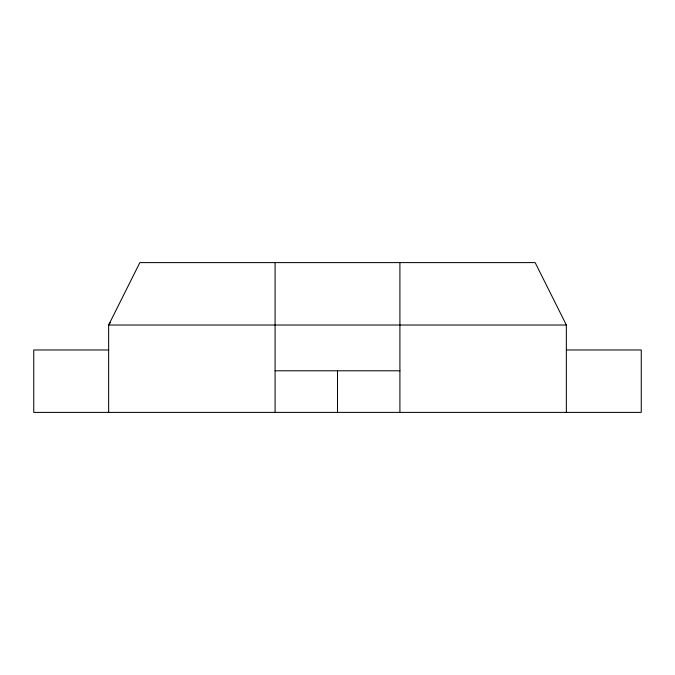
<?xml version="1.0" encoding="UTF-8"?>
<svg xmlns="http://www.w3.org/2000/svg" width="675" height="675" viewBox="0 0 675 675"><rect width="100%" height="100%" fill="white"/><g stroke="black" fill="none" stroke-linecap="round" stroke-linejoin="round"><path stroke-width="1.01" d="M110.379 322.38L108.65 325.021L108.65 412.4M566.35 325.021L108.65 325.021L139.852 262.6L535.148 262.6L566.35 325.021L566.35 412.4M108.65 349.979L33.75 349.979L33.75 412.4L641.25 412.4L641.25 349.979L566.35 349.979M275.088 370.786L399.912 370.786M399.912 262.6L399.912 412.4M337.5 370.786L337.5 412.4M275.088 262.6L275.088 412.4"/></g></svg>
